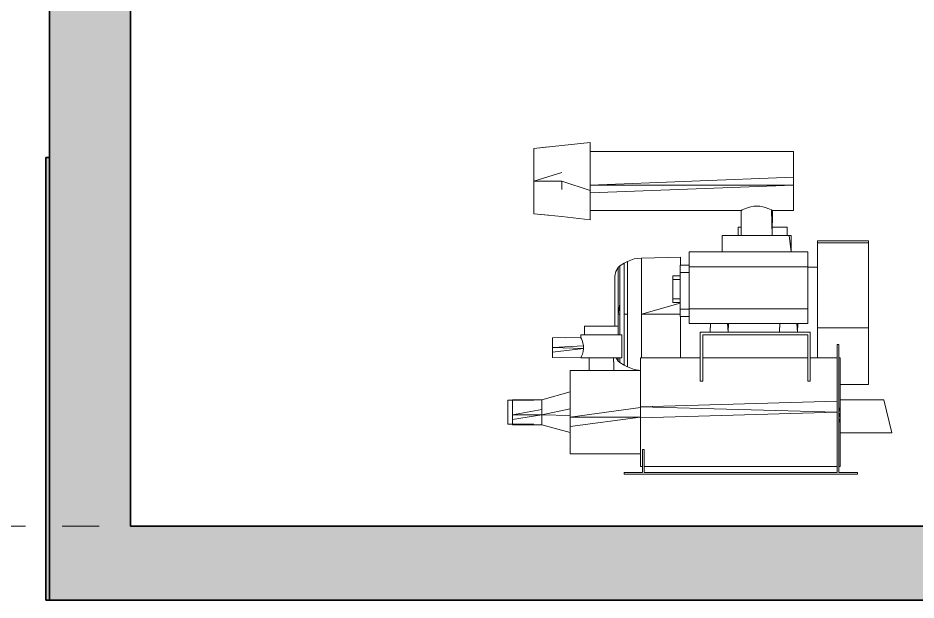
# Model space of a CAD drawing. Header units: metres. Extents: x -3 to 141, y -7 to 15.
# Drawn here: x 21.155 to 23.59, y -3.485 to -1.907 of the extents above; entities that cross this region are included whole.
import ezdxf

# ---------------------------------------------------------------- set-up
doc = ezdxf.new("R2010")
doc.units = ezdxf.units.M
doc.linetypes.add('Centre', pattern=[0.03175, 0.00635, -0.00475, 0.0159, -0.00475])
for name, color, linetype, lineweight in [('A-FLOR', 7, 'Continuous', 9), ('A-FLOR-LEVL', 7, 'Continuous', 9), ('A-FLOR-PATT', 7, 'Continuous', 35), ('A-WALL-PATT', 7, 'Continuous', 35), ('I-WALL', 7, 'Continuous', 9), ('M-EQPM', 7, 'Continuous', 9)]:
    doc.layers.add(name, color=color, linetype=linetype, lineweight=lineweight)

# ---------------------------------------------------------------- blocks, each defined once
blk = doc.blocks.new('Bomba Omega - Bomba Omega-2120583-Sección 02')
at = {"layer": 'M-EQPM'}
for p, q in [((-4.7124, -2.2611), (-4.6358, -2.2532)), ((-4.6721, -2.2569), (-4.7124, -2.2611)), ((-4.7124, -2.2611), (-4.7124, -2.2641)), ((-4.7124, -2.2641), (-4.7124, -2.2611)), ((-4.7124, -2.2641), (-4.7124, -2.2729)), ((-4.7124, -2.2729), (-4.7124, -2.2641)), ((-4.6358, -2.2532), (-4.5592, -2.2447)), ((-4.5592, -2.2508), (-4.5592, -2.2447)), ((-4.5592, -2.2508), (-4.5592, -2.2447)), ((-4.5592, -2.2447), (-4.559, -2.2698)), ((-4.559, -2.2698), (-4.5592, -2.2447)), ((-4.5592, -2.2626), (-4.5592, -2.2508)), ((-4.5592, -2.2626), (-4.5592, -2.2508)), ((-4.5592, -2.2795), (-4.5592, -2.2626)), ((-4.5592, -2.2795), (-4.5592, -2.2626)), ((-4.7124, -2.2729), (-4.7124, -2.287)), ((-4.7124, -2.287), (-4.7124, -2.2729)), ((-4.7124, -2.287), (-4.7124, -2.3053)), ((-4.7124, -2.3053), (-4.7124, -2.287)), ((-4.5592, -2.3005), (-4.5592, -2.2795)), ((-4.5592, -2.3005), (-4.5592, -2.2795)), ((-4.559, -2.2698), (-4.559, -2.2742)), ((-4.559, -2.2742), (-4.559, -2.2698)), ((-4.559, -2.2698), (-4.0079, -2.2698)), ((-4.559, -2.2742), (-4.559, -2.2843)), ((-4.559, -2.2843), (-4.559, -2.2742)), ((-4.559, -2.2843), (-4.559, -2.2991)), ((-4.559, -2.2991), (-4.559, -2.2843)), ((-4.0079, -2.2698), (-4.0079, -2.2742)), ((-4.0079, -2.2742), (-4.0079, -2.2698)), ((-4.0079, -2.2742), (-4.0079, -2.2843)), ((-4.0079, -2.2742), (-4.0079, -2.2843)), ((-4.0079, -2.2843), (-4.0079, -2.2991)), ((-4.0079, -2.2991), (-4.0079, -2.2843)), ((-4.7124, -2.3053), (-4.7124, -2.3266)), ((-4.7124, -2.3266), (-4.7124, -2.3053)), ((-4.5592, -2.3242), (-4.5592, -2.3005)), ((-4.5592, -2.3242), (-4.5592, -2.3005)), ((-4.559, -2.2991), (-4.559, -2.3177)), ((-4.559, -2.3177), (-4.559, -2.2991)), ((-4.0079, -2.2991), (-4.0079, -2.3177)), ((-4.0079, -2.2991), (-4.0079, -2.3177)), ((-4.6358, -2.3263), (-4.7124, -2.3495)), ((-4.6358, -2.3263), (-4.7124, -2.3495)), ((-4.7124, -2.3266), (-4.7124, -2.3495)), ((-4.7124, -2.3495), (-4.7124, -2.3266)), ((-4.5592, -2.3495), (-4.5592, -2.3242)), ((-4.559, -2.3495), (-4.5592, -2.3242)), ((-4.5592, -2.3242), (-4.559, -2.3495)), ((-4.5592, -2.3495), (-4.5592, -2.3242)), ((-4.559, -2.3177), (-4.559, -2.3386)), ((-4.559, -2.3386), (-4.559, -2.3177)), ((-4.0079, -2.3177), (-4.0079, -2.3386)), ((-4.0079, -2.3386), (-4.0079, -2.3177)), ((-4.7124, -2.3495), (-4.6358, -2.3495)), ((-4.6358, -2.3495), (-4.7124, -2.3495)), ((-4.7124, -2.3495), (-4.7124, -2.3724)), ((-4.7124, -2.3724), (-4.7124, -2.3495)), ((-4.6358, -2.3495), (-4.5592, -2.3748)), ((-4.6358, -2.3495), (-4.6358, -2.3727)), ((-4.6358, -2.3727), (-4.6358, -2.3495)), ((-4.6358, -2.3495), (-4.5592, -2.3748)), ((-4.5592, -2.3748), (-4.5592, -2.3495)), ((-4.559, -2.3495), (-4.5592, -2.3495)), ((-4.559, -2.3495), (-4.5592, -2.3495)), ((-4.5592, -2.3748), (-4.5592, -2.3495)), ((-4.559, -2.3386), (-4.559, -2.3604)), ((-4.0079, -2.3386), (-4.559, -2.3604)), ((-4.0079, -2.3386), (-4.559, -2.3604)), ((-4.559, -2.3604), (-4.559, -2.3386)), ((-4.559, -2.3604), (-4.0079, -2.3604)), ((-4.0079, -2.3604), (-4.559, -2.3604)), ((-4.0079, -2.3604), (-4.559, -2.3813)), ((-4.559, -2.3604), (-4.559, -2.3813)), ((-4.559, -2.3813), (-4.0079, -2.3604)), ((-4.559, -2.3813), (-4.559, -2.3604)), ((-4.0079, -2.3386), (-4.0079, -2.3604)), ((-4.0079, -2.3604), (-4.0079, -2.3386)), ((-4.0079, -2.3604), (-4.0079, -2.3813)), ((-4.0079, -2.3813), (-4.0079, -2.3604)), ((-4.7124, -2.3724), (-4.7124, -2.3937)), ((-4.7124, -2.3724), (-4.7124, -2.3937)), ((-4.5592, -2.3748), (-4.5592, -2.3986)), ((-4.5592, -2.3986), (-4.5592, -2.3748)), ((-4.559, -2.3813), (-4.559, -2.3999)), ((-4.559, -2.3999), (-4.559, -2.3813)), ((-4.0079, -2.3813), (-4.0079, -2.3999)), ((-4.0079, -2.3813), (-4.0079, -2.3999)), ((-4.7124, -2.3937), (-4.7124, -2.412)), ((-4.7124, -2.3937), (-4.7124, -2.412)), ((-4.5592, -2.3986), (-4.5592, -2.4195)), ((-4.5592, -2.4195), (-4.5592, -2.3986)), ((-4.559, -2.3999), (-4.559, -2.4148)), ((-4.559, -2.4148), (-4.559, -2.3999)), ((-4.0079, -2.3999), (-4.0079, -2.4148)), ((-4.0079, -2.4148), (-4.0079, -2.3999)), ((-4.7124, -2.412), (-4.7124, -2.4261)), ((-4.7124, -2.412), (-4.7124, -2.4261)), ((-4.7124, -2.4261), (-4.7124, -2.4349)), ((-4.7124, -2.4261), (-4.7124, -2.4349)), ((-4.7124, -2.4349), (-4.7124, -2.4379)), ((-4.7124, -2.4349), (-4.7124, -2.4379)), ((-4.5592, -2.4195), (-4.5592, -2.4364)), ((-4.5592, -2.4364), (-4.5592, -2.4195)), ((-4.5592, -2.4543), (-4.559, -2.4292)), ((-4.559, -2.4292), (-4.5592, -2.4543)), ((-4.559, -2.4148), (-4.559, -2.4248)), ((-4.559, -2.4248), (-4.559, -2.4148)), ((-4.559, -2.4248), (-4.559, -2.4292)), ((-4.559, -2.4292), (-4.559, -2.4248)), ((-4.559, -2.4292), (-4.1501, -2.4294)), ((-4.1493, -2.429), (-4.1501, -2.4294)), ((-4.1501, -2.4294), (-4.1493, -2.429)), ((-4.1501, -2.4294), (-4.1501, -2.4968)), ((-4.1493, -2.429), (-4.1468, -2.4278)), ((-4.1468, -2.4278), (-4.1493, -2.429)), ((-4.1427, -2.4259), (-4.1468, -2.4278)), ((-4.1468, -2.4278), (-4.1427, -2.4259)), ((-4.1375, -2.4237), (-4.1427, -2.4259)), ((-4.1427, -2.4259), (-4.1375, -2.4237)), ((-4.1313, -2.4214), (-4.1375, -2.4237)), ((-4.1313, -2.4214), (-4.1375, -2.4237)), ((-4.1238, -2.4194), (-4.1313, -2.4214)), ((-4.1313, -2.4214), (-4.1238, -2.4194)), ((-4.1157, -2.4179), (-4.1238, -2.4194)), ((-4.1238, -2.4194), (-4.1157, -2.4179)), ((-4.1074, -2.4174), (-4.1157, -2.4179)), ((-4.1074, -2.4174), (-4.1157, -2.4179)), ((-4.099, -2.4179), (-4.1074, -2.4174)), ((-4.1074, -2.4174), (-4.099, -2.4179)), ((-4.0909, -2.4194), (-4.099, -2.4179)), ((-4.099, -2.4179), (-4.0909, -2.4194)), ((-4.0835, -2.4215), (-4.0909, -2.4194)), ((-4.0835, -2.4215), (-4.0909, -2.4194)), ((-4.0772, -2.4237), (-4.0835, -2.4215)), ((-4.0772, -2.4237), (-4.0835, -2.4215)), ((-4.0721, -2.4259), (-4.0772, -2.4237)), ((-4.0721, -2.4259), (-4.0772, -2.4237)), ((-4.0681, -2.4278), (-4.0721, -2.4259)), ((-4.0681, -2.4278), (-4.0721, -2.4259)), ((-4.0655, -2.4968), (-4.0681, -2.4278)), ((-4.0656, -2.429), (-4.0681, -2.4278)), ((-4.0681, -2.4278), (-4.0655, -2.4968)), ((-4.0656, -2.429), (-4.0681, -2.4278)), ((-4.0648, -2.4294), (-4.0656, -2.429)), ((-4.0655, -2.4968), (-4.0656, -2.429)), ((-4.0655, -2.4968), (-4.0656, -2.429)), ((-4.0648, -2.4294), (-4.0656, -2.429)), ((-4.0655, -2.4968), (-4.0648, -2.4294)), ((-4.0648, -2.4294), (-4.0655, -2.4968)), ((-4.0079, -2.4292), (-4.0648, -2.4294)), ((-4.0079, -2.4148), (-4.0079, -2.4248)), ((-4.0079, -2.4148), (-4.0079, -2.4248)), ((-4.0079, -2.4292), (-4.0079, -2.4248)), ((-4.0079, -2.4292), (-4.0079, -2.4248)), ((-4.6358, -2.4458), (-4.7124, -2.4379)), ((-4.6721, -2.4421), (-4.7124, -2.4379)), ((-4.5592, -2.4543), (-4.6358, -2.4458)), ((-4.5592, -2.4364), (-4.5592, -2.4482)), ((-4.5592, -2.4482), (-4.5592, -2.4364)), ((-4.5592, -2.4482), (-4.5592, -2.4543)), ((-4.5592, -2.4543), (-4.5592, -2.4482)), ((-4.1585, -2.4968), (-4.1585, -2.4748)), ((-4.1585, -2.4748), (-4.1501, -2.4748)), ((-4.1585, -2.4968), (-4.1585, -2.4748)), ((-4.1501, -2.4748), (-4.1585, -2.4748)), ((-4.0653, -2.4748), (-4.0251, -2.4748)), ((-4.0251, -2.4748), (-4.0653, -2.4748)), ((-4.0251, -2.4968), (-4.0251, -2.4748)), ((-4.0251, -2.4968), (-4.0251, -2.4748)), ((-4.2015, -2.4968), (-4.1985, -2.4968)), ((-4.2015, -2.4968), (-4.1985, -2.4968)), ((-4.2015, -2.4968), (-4.2015, -2.5418)), ((-4.1985, -2.4968), (-4.1899, -2.4968)), ((-4.1985, -2.4968), (-4.1899, -2.4968)), ((-4.176, -2.4968), (-4.1899, -2.4968)), ((-4.1899, -2.4968), (-4.176, -2.4968)), ((-4.1578, -2.4968), (-4.176, -2.4968)), ((-4.176, -2.4968), (-4.1578, -2.4968)), ((-4.1365, -2.4968), (-4.1578, -2.4968)), ((-4.1578, -2.4968), (-4.1365, -2.4968)), ((-4.1134, -2.4968), (-4.1365, -2.4968)), ((-4.1365, -2.4968), (-4.1134, -2.4968)), ((-4.0898, -2.4968), (-4.1134, -2.4968)), ((-4.1134, -2.4968), (-4.0898, -2.4968)), ((-4.0674, -2.4968), (-4.0898, -2.4968)), ((-4.0898, -2.4968), (-4.0674, -2.4968)), ((-4.0475, -2.4968), (-4.0674, -2.4968)), ((-4.0674, -2.4968), (-4.0475, -2.4968)), ((-4.0314, -2.4968), (-4.0475, -2.4968)), ((-4.0475, -2.4968), (-4.0314, -2.4968)), ((-4.02, -2.4968), (-4.0314, -2.4968)), ((-4.0314, -2.4968), (-4.02, -2.4968)), ((-4.0141, -2.5418), (-4.02, -2.4968)), ((-4.0141, -2.4968), (-4.02, -2.4968)), ((-4.02, -2.4968), (-4.0141, -2.5418)), ((-4.02, -2.4968), (-4.0141, -2.4968)), ((-4.0141, -2.4968), (-4.0141, -2.5418)), ((-4.0141, -2.5418), (-4.0141, -2.4968)), ((-3.8048, -2.5111), (-3.9428, -2.5111)), ((-3.9428, -2.5111), (-3.9428, -2.5168)), ((-3.9428, -2.5111), (-3.8048, -2.5111)), ((-3.9428, -2.5111), (-3.9428, -2.5168)), ((-3.9428, -2.5168), (-3.8048, -2.5168)), ((-3.9428, -2.7473), (-3.9428, -2.5168)), ((-3.9428, -2.5168), (-3.8048, -2.5168)), ((-3.9428, -2.5168), (-3.9428, -2.7473)), ((-3.8048, -2.5111), (-3.8048, -2.5168)), ((-3.8048, -2.5111), (-3.8048, -2.5168)), ((-3.8048, -2.7473), (-3.8048, -2.5168)), ((-3.8048, -2.7473), (-3.8048, -2.5168)), ((-4.4202, -2.5582), (-4.3148, -2.5562)), ((-4.3148, -2.5562), (-4.3148, -2.5592)), ((-4.3148, -2.5592), (-4.3148, -2.5562)), ((-4.2912, -2.5448), (-4.2912, -2.5418)), ((-4.2912, -2.5418), (-3.9692, -2.5418)), ((-3.9692, -2.5418), (-4.2912, -2.5418)), ((-4.2912, -2.5418), (-4.2912, -2.5448)), ((-4.2912, -2.5535), (-4.2912, -2.5448)), ((-4.2912, -2.5448), (-4.2912, -2.5535)), ((-4.2912, -2.5665), (-4.2912, -2.5535)), ((-4.2912, -2.5535), (-4.2912, -2.5665)), ((-3.9692, -2.5448), (-3.9692, -2.5418)), ((-3.9692, -2.5418), (-3.9692, -2.5448)), ((-3.9692, -2.5535), (-3.9692, -2.5448)), ((-3.9692, -2.5535), (-3.9692, -2.5448)), ((-3.9692, -2.5665), (-3.9692, -2.5535)), ((-3.9692, -2.5665), (-3.9692, -2.5535)), ((-4.483, -2.5838), (-4.4788, -2.5797)), ((-4.4676, -2.5723), (-4.4788, -2.5797)), ((-4.4788, -2.5797), (-4.4676, -2.5723)), ((-4.4788, -2.5797), (-4.4788, -2.5843)), ((-4.4788, -2.5843), (-4.4788, -2.5797)), ((-4.4676, -2.5723), (-4.4582, -2.5678)), ((-4.4676, -2.5783), (-4.4676, -2.5723)), ((-4.4676, -2.5783), (-4.4676, -2.5723)), ((-4.4676, -2.5902), (-4.4676, -2.5783)), ((-4.4676, -2.5902), (-4.4676, -2.5783)), ((-4.4397, -2.5607), (-4.4582, -2.5678)), ((-4.4397, -2.5607), (-4.4582, -2.5678)), ((-4.4582, -2.5741), (-4.4582, -2.5678)), ((-4.4582, -2.5741), (-4.4582, -2.5678)), ((-4.4582, -2.5863), (-4.4582, -2.5741)), ((-4.4582, -2.5863), (-4.4582, -2.5741)), ((-4.4202, -2.5582), (-4.4397, -2.5607)), ((-4.4202, -2.5582), (-4.4202, -2.5598)), ((-4.4202, -2.5582), (-4.4202, -2.5598)), ((-4.4202, -2.5598), (-4.4202, -2.5675)), ((-4.4202, -2.5598), (-4.4202, -2.5675)), ((-4.4202, -2.5675), (-4.4202, -2.5811)), ((-4.4202, -2.5675), (-4.4202, -2.5811)), ((-4.4202, -2.5811), (-4.4202, -2.6)), ((-4.4202, -2.5811), (-4.4202, -2.6)), ((-4.3152, -2.5802), (-4.3152, -2.5775)), ((-4.3152, -2.5775), (-4.2912, -2.5775)), ((-4.2912, -2.5775), (-4.3152, -2.5775)), ((-4.3152, -2.5802), (-4.3152, -2.5775)), ((-4.3152, -2.5875), (-4.3152, -2.5802)), ((-4.3152, -2.5875), (-4.3152, -2.5802)), ((-4.3148, -2.5592), (-4.3148, -2.5682)), ((-4.3148, -2.5682), (-4.3148, -2.5592)), ((-4.3148, -2.5682), (-4.3148, -2.5775)), ((-4.3148, -2.5775), (-4.3148, -2.5682)), ((-4.2912, -2.5818), (-4.2912, -2.5665)), ((-4.2912, -2.5665), (-4.2912, -2.5818)), ((-3.9692, -2.5818), (-3.9692, -2.5665)), ((-3.9692, -2.5818), (-3.9692, -2.5665)), ((-4.49, -2.5946), (-4.4924, -2.6076)), ((-4.49, -2.5946), (-4.4924, -2.6076)), ((-4.483, -2.5838), (-4.49, -2.5946)), ((-4.483, -2.587), (-4.483, -2.5838)), ((-4.483, -2.5838), (-4.483, -2.587)), ((-4.483, -2.5964), (-4.483, -2.587)), ((-4.483, -2.587), (-4.483, -2.5964)), ((-4.483, -2.6115), (-4.483, -2.5964)), ((-4.483, -2.5964), (-4.483, -2.6115)), ((-4.4788, -2.5843), (-4.4788, -2.5948)), ((-4.4788, -2.5948), (-4.4788, -2.5843)), ((-4.4788, -2.5948), (-4.4788, -2.6107)), ((-4.4788, -2.6107), (-4.4788, -2.5948)), ((-4.4676, -2.6073), (-4.4676, -2.5902)), ((-4.4676, -2.6073), (-4.4676, -2.5902)), ((-4.4582, -2.6039), (-4.4582, -2.5863)), ((-4.4582, -2.6039), (-4.4582, -2.5863)), ((-4.4582, -2.6262), (-4.4582, -2.6039)), ((-4.4582, -2.6262), (-4.4582, -2.6039)), ((-4.4202, -2.6), (-4.4202, -2.6235)), ((-4.4202, -2.6), (-4.4202, -2.6235)), ((-4.3152, -2.5975), (-4.3152, -2.5875)), ((-4.3152, -2.5975), (-4.3152, -2.5875)), ((-4.2912, -2.5975), (-4.3152, -2.5975)), ((-4.3152, -2.5975), (-4.3152, -2.6965)), ((-4.3152, -2.5975), (-4.2912, -2.5975)), ((-4.3152, -2.6965), (-4.3152, -2.5975)), ((-3.9692, -2.5818), (-4.2912, -2.5818)), ((-4.2912, -2.5818), (-4.2912, -2.6957)), ((-4.2912, -2.5818), (-3.9692, -2.5818)), ((-4.2912, -2.5818), (-4.2912, -2.6957)), ((-3.9692, -2.5818), (-3.9692, -2.6957)), ((-3.9692, -2.5818), (-3.9692, -2.6957)), ((-3.9692, -2.5828), (-3.9428, -2.5828)), ((-3.9428, -2.5828), (-3.9692, -2.5828)), ((-4.4924, -2.6136), (-4.4924, -2.6076)), ((-4.4924, -2.6076), (-4.4924, -2.6136)), ((-4.4924, -2.6253), (-4.4924, -2.6136)), ((-4.4924, -2.6253), (-4.4924, -2.6136)), ((-4.4924, -2.6418), (-4.4924, -2.6253)), ((-4.4924, -2.6418), (-4.4924, -2.6253)), ((-4.483, -2.6316), (-4.483, -2.6115)), ((-4.483, -2.6115), (-4.483, -2.6316)), ((-4.4788, -2.6107), (-4.4788, -2.6313)), ((-4.4788, -2.6313), (-4.4788, -2.6107)), ((-4.4676, -2.6289), (-4.4676, -2.6073)), ((-4.4676, -2.6289), (-4.4676, -2.6073)), ((-4.4676, -2.6541), (-4.4676, -2.6289)), ((-4.4676, -2.6541), (-4.4676, -2.6289)), ((-4.4582, -2.6522), (-4.4582, -2.6262)), ((-4.4582, -2.6522), (-4.4582, -2.6262)), ((-4.4202, -2.6235), (-4.4202, -2.6505)), ((-4.4202, -2.6235), (-4.4202, -2.6505)), ((-4.3352, -2.6076), (-4.3352, -2.6063)), ((-4.3352, -2.6063), (-4.3152, -2.6063)), ((-4.3152, -2.6063), (-4.3352, -2.6063)), ((-4.3352, -2.6063), (-4.3352, -2.6076)), ((-4.3352, -2.6113), (-4.3352, -2.6076)), ((-4.3352, -2.6113), (-4.3352, -2.6076)), ((-4.3352, -2.6163), (-4.3352, -2.6113)), ((-4.3352, -2.6163), (-4.3352, -2.6113)), ((-4.3152, -2.6163), (-4.3352, -2.6163)), ((-4.3352, -2.6163), (-4.3352, -2.6689)), ((-4.3352, -2.6163), (-4.3152, -2.6163)), ((-4.3352, -2.6689), (-4.3352, -2.6163)), ((-4.4924, -2.6624), (-4.4924, -2.6418)), ((-4.4924, -2.6624), (-4.4924, -2.6418)), ((-4.483, -2.6556), (-4.483, -2.6316)), ((-4.483, -2.6316), (-4.483, -2.6556)), ((-4.4788, -2.6313), (-4.4788, -2.6556)), ((-4.4788, -2.6556), (-4.4788, -2.6313)), ((-4.4676, -2.6817), (-4.4676, -2.6541)), ((-4.4676, -2.6817), (-4.4676, -2.6541)), ((-4.4582, -2.6808), (-4.4582, -2.6522)), ((-4.4582, -2.6808), (-4.4582, -2.6522)), ((-4.4202, -2.6799), (-4.4202, -2.6505)), ((-4.4202, -2.6505), (-4.4202, -2.6799)), ((-4.4924, -2.6858), (-4.4924, -2.6624)), ((-4.4924, -2.6858), (-4.4924, -2.6624)), ((-4.483, -2.6824), (-4.483, -2.6556)), ((-4.483, -2.6556), (-4.483, -2.6824)), ((-4.4788, -2.6825), (-4.4788, -2.6556)), ((-4.4788, -2.6825), (-4.4788, -2.6556)), ((-4.3352, -2.6739), (-4.3352, -2.6689)), ((-4.3352, -2.6689), (-4.3152, -2.6689)), ((-4.3152, -2.6689), (-4.3352, -2.6689)), ((-4.3352, -2.6689), (-4.3352, -2.6739)), ((-4.3352, -2.6775), (-4.3352, -2.6739)), ((-4.3352, -2.6739), (-4.3352, -2.6775)), ((-4.3352, -2.6789), (-4.3352, -2.6775)), ((-4.3352, -2.6789), (-4.3352, -2.6775)), ((-4.4924, -2.6858), (-4.4924, -2.7106)), ((-4.4924, -2.7106), (-4.4924, -2.6858)), ((-4.483, -2.6824), (-4.483, -2.7106)), ((-4.483, -2.6824), (-4.483, -2.7106)), ((-4.483, -2.7106), (-4.4788, -2.6825)), ((-4.4788, -2.6825), (-4.483, -2.7106)), ((-4.4788, -2.7106), (-4.4788, -2.6825)), ((-4.4788, -2.7106), (-4.4788, -2.6825)), ((-4.4676, -2.7106), (-4.4676, -2.6817)), ((-4.4676, -2.7106), (-4.4676, -2.6817)), ((-4.4582, -2.7106), (-4.4582, -2.6808)), ((-4.4582, -2.7106), (-4.4582, -2.6808)), ((-4.4202, -2.6799), (-4.4202, -2.7106)), ((-4.4202, -2.6799), (-4.4202, -2.7106)), ((-4.4202, -2.7106), (-4.3152, -2.6808)), ((-4.3152, -2.6808), (-4.4202, -2.7106)), ((-4.3152, -2.6789), (-4.3352, -2.6789)), ((-4.3352, -2.6789), (-4.3152, -2.6789)), ((-4.3152, -2.7065), (-4.3152, -2.6965)), ((-4.3152, -2.6965), (-4.2912, -2.6965)), ((-4.2912, -2.6965), (-4.3152, -2.6965)), ((-4.3152, -2.7065), (-4.3152, -2.6965)), ((-4.2912, -2.711), (-4.2912, -2.6957)), ((-4.2912, -2.6957), (-3.9692, -2.6957)), ((-3.9692, -2.6957), (-4.2912, -2.6957)), ((-4.2912, -2.6957), (-4.2912, -2.711)), ((-3.9692, -2.711), (-3.9692, -2.6957)), ((-3.9692, -2.6957), (-3.9692, -2.711)), ((-4.4924, -2.7106), (-4.4924, -2.7355)), ((-4.4924, -2.7355), (-4.4924, -2.7106)), ((-4.483, -2.7106), (-4.483, -2.7389)), ((-4.483, -2.7389), (-4.483, -2.7106)), ((-4.483, -2.7106), (-4.4788, -2.7106)), ((-4.483, -2.7106), (-4.4788, -2.7106)), ((-4.4788, -2.7388), (-4.4788, -2.7106)), ((-4.4788, -2.7106), (-4.4788, -2.7388)), ((-4.4676, -2.7396), (-4.4676, -2.7106)), ((-4.4676, -2.7106), (-4.4582, -2.7106)), ((-4.4676, -2.7106), (-4.4582, -2.7106)), ((-4.4676, -2.7396), (-4.4676, -2.7106)), ((-4.4582, -2.7405), (-4.4582, -2.7106)), ((-4.4582, -2.7405), (-4.4582, -2.7106)), ((-4.4202, -2.7106), (-4.4202, -2.7414)), ((-4.4202, -2.7414), (-4.4202, -2.7106)), ((-4.4202, -2.7106), (-4.3152, -2.7106)), ((-4.4202, -2.7106), (-4.3152, -2.7106)), ((-4.3152, -2.7138), (-4.3152, -2.7065)), ((-4.3152, -2.7065), (-4.3152, -2.7138)), ((-4.3152, -2.7165), (-4.3152, -2.7138)), ((-4.3152, -2.7165), (-4.3152, -2.7138)), ((-4.2912, -2.7165), (-4.3152, -2.7165)), ((-4.3152, -2.7165), (-4.2912, -2.7165)), ((-4.3148, -2.7165), (-4.3148, -2.7406)), ((-4.3148, -2.7406), (-4.3148, -2.7165)), ((-4.2912, -2.724), (-4.2912, -2.711)), ((-4.2912, -2.711), (-4.2912, -2.724)), ((-4.2912, -2.7327), (-4.2912, -2.724)), ((-4.2912, -2.724), (-4.2912, -2.7327)), ((-3.9692, -2.724), (-3.9692, -2.711)), ((-3.9692, -2.711), (-3.9692, -2.724)), ((-3.9692, -2.7327), (-3.9692, -2.724)), ((-3.9692, -2.724), (-3.9692, -2.7327)), ((-4.5748, -2.7427), (-4.5717, -2.7427)), ((-4.5748, -2.7427), (-4.5717, -2.7427)), ((-4.5748, -2.7667), (-4.5748, -2.7427)), ((-4.5717, -2.7427), (-4.5627, -2.7427)), ((-4.5717, -2.7427), (-4.5627, -2.7427)), ((-4.5627, -2.7427), (-4.5492, -2.7427)), ((-4.5627, -2.7427), (-4.5492, -2.7427)), ((-4.5492, -2.7427), (-4.5329, -2.7427)), ((-4.5492, -2.7427), (-4.5329, -2.7427)), ((-4.5329, -2.7427), (-4.516, -2.7427)), ((-4.5329, -2.7427), (-4.516, -2.7427)), ((-4.516, -2.7427), (-4.5008, -2.7427)), ((-4.516, -2.7427), (-4.5008, -2.7427)), ((-4.5008, -2.7427), (-4.4893, -2.7427)), ((-4.5008, -2.7427), (-4.4893, -2.7427)), ((-4.4924, -2.7355), (-4.4924, -2.7427)), ((-4.4924, -2.7355), (-4.4924, -2.7427)), ((-4.4893, -2.7427), (-4.4832, -2.7427)), ((-4.4893, -2.7427), (-4.4832, -2.7427)), ((-4.4832, -2.7667), (-4.4832, -2.7427)), ((-4.483, -2.7389), (-4.483, -2.7657)), ((-4.483, -2.7389), (-4.483, -2.7657)), ((-4.4788, -2.7388), (-4.4788, -2.7657)), ((-4.4788, -2.7657), (-4.4788, -2.7388)), ((-4.4676, -2.7396), (-4.4676, -2.7672)), ((-4.4676, -2.7396), (-4.4676, -2.7672)), ((-4.4582, -2.7405), (-4.4582, -2.7691)), ((-4.4582, -2.7405), (-4.4582, -2.7691)), ((-4.4202, -2.7414), (-4.4202, -2.7708)), ((-4.4202, -2.7414), (-4.4202, -2.7708)), ((-4.3148, -2.7406), (-4.3148, -2.7694)), ((-4.3148, -2.7406), (-4.3148, -2.7694)), ((-4.2912, -2.7357), (-4.2912, -2.7327)), ((-4.2912, -2.7327), (-4.2912, -2.7357)), ((-3.9692, -2.7357), (-4.2912, -2.7357)), ((-4.2912, -2.7357), (-3.9692, -2.7357)), ((-4.2334, -2.7357), (-4.2342, -2.7595)), ((-4.2342, -2.7595), (-4.2338, -2.7463)), ((-4.1849, -2.7595), (-4.187, -2.7357)), ((-4.187, -2.7357), (-4.1849, -2.7595)), ((-4.1842, -2.7357), (-4.1849, -2.7595)), ((-4.1849, -2.7595), (-4.1842, -2.7357)), ((-4.0454, -2.7357), (-4.0462, -2.7595)), ((-4.0462, -2.7595), (-4.0458, -2.7463)), ((-3.9969, -2.7595), (-3.999, -2.7357)), ((-3.999, -2.7357), (-3.9969, -2.7595)), ((-3.9962, -2.7357), (-3.9969, -2.7595)), ((-3.9969, -2.7595), (-3.9962, -2.7357)), ((-3.9692, -2.7357), (-3.9692, -2.7327)), ((-3.9692, -2.7357), (-3.9692, -2.7327)), ((-3.8048, -2.7473), (-3.9428, -2.7473)), ((-3.9428, -2.7473), (-3.9428, -2.8289)), ((-3.9428, -2.7473), (-3.8048, -2.7473)), ((-3.9428, -2.7473), (-3.9428, -2.8289)), ((-3.8048, -2.9014), (-3.8048, -2.7473)), ((-3.8048, -2.9014), (-3.8048, -2.7473)), ((-4.5845, -2.7739), (-4.6616, -2.7744)), ((-4.6616, -2.7744), (-4.6616, -2.7797)), ((-4.6616, -2.7797), (-4.6616, -2.7744)), ((-4.6259, -2.7742), (-4.5845, -2.7739)), ((-4.5846, -2.7667), (-4.5816, -2.7667)), ((-4.5846, -2.7667), (-4.5816, -2.7667)), ((-4.5846, -2.7667), (-4.5845, -2.7739)), ((-4.5844, -2.7743), (-4.5831, -2.7771)), ((-4.5844, -2.7743), (-4.5831, -2.7771)), ((-4.5728, -2.7667), (-4.5816, -2.7667)), ((-4.5816, -2.7667), (-4.5728, -2.7667)), ((-4.5592, -2.7667), (-4.5728, -2.7667)), ((-4.5728, -2.7667), (-4.5592, -2.7667)), ((-4.5424, -2.7667), (-4.5592, -2.7667)), ((-4.5592, -2.7667), (-4.5424, -2.7667)), ((-4.524, -2.7667), (-4.5424, -2.7667)), ((-4.5424, -2.7667), (-4.524, -2.7667)), ((-4.5061, -2.7667), (-4.524, -2.7667)), ((-4.524, -2.7667), (-4.5061, -2.7667)), ((-4.4907, -2.7667), (-4.5061, -2.7667)), ((-4.5061, -2.7667), (-4.4907, -2.7667)), ((-4.4794, -2.7667), (-4.4907, -2.7667)), ((-4.4907, -2.7667), (-4.4794, -2.7667)), ((-4.4734, -2.7667), (-4.4794, -2.7667)), ((-4.4794, -2.7667), (-4.4734, -2.7667)), ((-4.4734, -2.7667), (-4.4734, -2.8287)), ((-4.4676, -2.7924), (-4.4676, -2.7672)), ((-4.4676, -2.7924), (-4.4676, -2.7672)), ((-4.4582, -2.7951), (-4.4582, -2.7691)), ((-4.4582, -2.7691), (-4.4582, -2.7951)), ((-4.4202, -2.7708), (-4.4202, -2.7978)), ((-4.4202, -2.7708), (-4.4202, -2.7978)), ((-4.3148, -2.7694), (-4.3148, -2.796)), ((-4.3148, -2.7694), (-4.3148, -2.796)), ((-4.2612, -2.7595), (-4.2612, -2.8919)), ((-3.9624, -2.7595), (-4.2612, -2.7595)), ((-3.9624, -2.7595), (-4.2612, -2.7595)), ((-4.2612, -2.7595), (-4.2612, -2.8919)), ((-4.2542, -2.7665), (-3.9694, -2.7665)), ((-4.2542, -2.8919), (-4.2542, -2.7665)), ((-3.9694, -2.7665), (-4.2542, -2.7665)), ((-4.2542, -2.7665), (-4.2542, -2.8919)), ((-3.9694, -2.7665), (-3.9694, -2.8919)), ((-3.9694, -2.8919), (-3.9694, -2.7665)), ((-3.9624, -2.8919), (-3.9624, -2.7595)), ((-3.9624, -2.8919), (-3.9624, -2.7595)), ((-4.6616, -2.7893), (-4.6616, -2.7797)), ((-4.6616, -2.7893), (-4.6616, -2.7797)), ((-4.6616, -2.8011), (-4.6616, -2.7893)), ((-4.6616, -2.7893), (-4.6616, -2.8011)), ((-4.6616, -2.8011), (-4.5778, -2.7958)), ((-4.5778, -2.7958), (-4.6616, -2.8011)), ((-4.5831, -2.7771), (-4.5811, -2.7818)), ((-4.5811, -2.7818), (-4.5831, -2.7771)), ((-4.5792, -2.7881), (-4.5811, -2.7818)), ((-4.5792, -2.7881), (-4.5811, -2.7818)), ((-4.5792, -2.7881), (-4.5778, -2.7958)), ((-4.5778, -2.7958), (-4.5792, -2.7881)), ((-4.5775, -2.8038), (-4.5778, -2.7958)), ((-4.5775, -2.8038), (-4.5778, -2.7958)), ((-4.4676, -2.814), (-4.4676, -2.7924)), ((-4.4676, -2.814), (-4.4676, -2.7924)), ((-4.4582, -2.8174), (-4.4582, -2.7951)), ((-4.4582, -2.7951), (-4.4582, -2.8174)), ((-4.4202, -2.7978), (-4.4202, -2.8213)), ((-4.4202, -2.7978), (-4.4202, -2.8213)), ((-4.3148, -2.796), (-4.3148, -2.8193)), ((-4.3148, -2.796), (-4.3148, -2.8193)), ((-3.8898, -2.7925), (-3.8898, -3.1395)), ((-3.8898, -2.7925), (-3.8848, -2.7925)), ((-3.8898, -3.1395), (-3.8898, -2.7925)), ((-3.8898, -2.7925), (-3.8848, -2.7925)), ((-3.8848, -2.7925), (-3.8848, -3.1395)), ((-3.8848, -3.1395), (-3.8848, -2.7925)), ((-4.6616, -2.813), (-4.6616, -2.8011)), ((-4.5775, -2.8038), (-4.6616, -2.8011)), ((-4.6616, -2.8011), (-4.5775, -2.8038)), ((-4.6616, -2.8011), (-4.6616, -2.813)), ((-4.6616, -2.813), (-4.5775, -2.8038)), ((-4.6616, -2.813), (-4.5775, -2.8038)), ((-4.6616, -2.813), (-4.6616, -2.8225)), ((-4.6616, -2.813), (-4.6616, -2.8225)), ((-4.6616, -2.8225), (-4.6616, -2.8278)), ((-4.6616, -2.8225), (-4.6616, -2.8278)), ((-4.584, -2.8273), (-4.5825, -2.8238)), ((-4.5825, -2.8238), (-4.584, -2.8273)), ((-4.5805, -2.8186), (-4.5825, -2.8238)), ((-4.5805, -2.8186), (-4.5825, -2.8238)), ((-4.5786, -2.8117), (-4.5805, -2.8186)), ((-4.5805, -2.8186), (-4.5786, -2.8117)), ((-4.5775, -2.8038), (-4.5786, -2.8117)), ((-4.5786, -2.8117), (-4.5775, -2.8038)), ((-4.4676, -2.8311), (-4.4676, -2.814)), ((-4.4676, -2.8311), (-4.4676, -2.814)), ((-4.4582, -2.835), (-4.4582, -2.8174)), ((-4.4582, -2.8174), (-4.4582, -2.835)), ((-4.4202, -2.8213), (-4.4202, -2.8291)), ((-4.4202, -2.8213), (-4.4202, -2.8291)), ((-4.3148, -2.8193), (-4.3148, -2.8289)), ((-4.3148, -2.8193), (-4.3148, -2.8289)), ((-4.6616, -2.8278), (-4.5846, -2.8285)), ((-4.5846, -2.8285), (-4.636, -2.828)), ((-4.584, -2.8273), (-4.5846, -2.8285)), ((-4.584, -2.8273), (-4.5846, -2.8285)), ((-4.5846, -2.8287), (-4.5846, -2.8285)), ((-4.5822, -2.8287), (-4.5846, -2.8287)), ((-4.5846, -2.8287), (-4.5822, -2.8287)), ((-4.5822, -2.8287), (-4.5846, -2.8287)), ((-4.5846, -2.8287), (-4.5822, -2.8287)), ((-4.5728, -2.8287), (-4.5816, -2.8287)), ((-4.5816, -2.8287), (-4.5728, -2.8287)), ((-4.5592, -2.8287), (-4.5728, -2.8287)), ((-4.5592, -2.8287), (-4.5728, -2.8287)), ((-4.5618, -2.8287), (-4.5618, -2.8631)), ((-4.5618, -2.8287), (-4.5618, -2.8631)), ((-4.5424, -2.8287), (-4.5592, -2.8287)), ((-4.5424, -2.8287), (-4.5592, -2.8287)), ((-4.524, -2.8287), (-4.5424, -2.8287)), ((-4.524, -2.8287), (-4.5424, -2.8287)), ((-4.5061, -2.8287), (-4.524, -2.8287)), ((-4.5061, -2.8287), (-4.524, -2.8287)), ((-4.4907, -2.8287), (-4.5061, -2.8287)), ((-4.4907, -2.8287), (-4.5061, -2.8287)), ((-4.4954, -2.8496), (-4.4961, -2.8287)), ((-4.4961, -2.8311), (-4.4954, -2.8496)), ((-4.4794, -2.8287), (-4.4907, -2.8287)), ((-4.4794, -2.8287), (-4.4907, -2.8287)), ((-4.483, -2.8375), (-4.4887, -2.8287)), ((-4.483, -2.8287), (-4.483, -2.8343)), ((-4.483, -2.8287), (-4.483, -2.8343)), ((-4.483, -2.8343), (-4.483, -2.8375)), ((-4.483, -2.8343), (-4.483, -2.8375)), ((-4.4788, -2.8415), (-4.483, -2.8375)), ((-4.4734, -2.8287), (-4.4794, -2.8287)), ((-4.4734, -2.8287), (-4.4794, -2.8287)), ((-4.4788, -2.8287), (-4.4788, -2.837)), ((-4.4788, -2.837), (-4.4788, -2.8287)), ((-4.4788, -2.837), (-4.4788, -2.8415)), ((-4.4788, -2.8415), (-4.4788, -2.837)), ((-4.4676, -2.849), (-4.4788, -2.8415)), ((-4.4788, -2.8415), (-4.4676, -2.849)), ((-4.4676, -2.843), (-4.4676, -2.8311)), ((-4.4676, -2.843), (-4.4676, -2.8311)), ((-4.4676, -2.849), (-4.4676, -2.843)), ((-4.4676, -2.849), (-4.4676, -2.843)), ((-4.4676, -2.849), (-4.4582, -2.8535)), ((-4.4582, -2.8472), (-4.4582, -2.835)), ((-4.4582, -2.835), (-4.4582, -2.8472)), ((-4.4582, -2.8535), (-4.4582, -2.8472)), ((-4.4582, -2.8472), (-4.4582, -2.8535)), ((-4.4231, -2.8291), (-4.2612, -2.8289)), ((-4.4231, -2.8336), (-4.4231, -2.8291)), ((-4.4231, -2.8336), (-4.4231, -2.8291)), ((-4.4231, -2.8439), (-4.4231, -2.8336)), ((-4.4231, -2.8439), (-4.4231, -2.8336)), ((-4.4231, -2.8597), (-4.4231, -2.8439)), ((-4.4231, -2.8597), (-4.4231, -2.8439)), ((-3.9694, -2.8289), (-4.2542, -2.8289)), ((-3.8898, -2.8291), (-3.9624, -2.8289)), ((-3.8818, -2.8291), (-3.8848, -2.8291)), ((-3.8818, -2.8336), (-3.8818, -2.8291)), ((-3.8818, -2.8291), (-3.8818, -2.8336)), ((-3.8818, -2.8439), (-3.8818, -2.8336)), ((-3.8818, -2.8336), (-3.8818, -2.8439)), ((-3.8818, -2.8597), (-3.8818, -2.8439)), ((-3.8818, -2.8439), (-3.8818, -2.8597)), ((-4.6135, -2.8677), (-4.6135, -2.8631)), ((-4.6135, -2.8631), (-4.6135, -2.8677)), ((-4.6135, -2.8631), (-4.4231, -2.8631)), ((-4.6135, -2.8781), (-4.6135, -2.8677)), ((-4.6135, -2.8677), (-4.6135, -2.8781)), ((-4.4954, -2.8553), (-4.4954, -2.8496)), ((-4.4954, -2.8553), (-4.4954, -2.8611)), ((-4.4954, -2.8611), (-4.4954, -2.8631)), ((-4.4397, -2.8606), (-4.4582, -2.8535)), ((-4.4397, -2.8606), (-4.4582, -2.8535)), ((-4.4397, -2.8606), (-4.4231, -2.8627)), ((-4.4231, -2.8802), (-4.4231, -2.8597)), ((-4.4231, -2.8802), (-4.4231, -2.8597)), ((-3.8818, -2.8802), (-3.8818, -2.8597)), ((-3.8818, -2.8597), (-3.8818, -2.8802)), ((-4.6135, -2.8938), (-4.6135, -2.8781)), ((-4.6135, -2.8781), (-4.6135, -2.8938)), ((-4.6135, -2.9139), (-4.6135, -2.8938)), ((-4.6135, -2.8938), (-4.6135, -2.9139)), ((-4.4231, -2.9047), (-4.4231, -2.8802)), ((-4.4231, -2.9047), (-4.4231, -2.8802)), ((-4.2542, -2.8919), (-4.2612, -2.8919)), ((-4.2612, -2.8919), (-4.2542, -2.8919)), ((-3.9624, -2.8919), (-3.9694, -2.8919)), ((-3.9694, -2.8919), (-3.9624, -2.8919)), ((-3.8818, -2.9047), (-3.8818, -2.8802)), ((-3.8818, -2.8802), (-3.8818, -2.9047)), ((-4.6907, -2.9422), (-4.6135, -2.9209)), ((-4.6135, -2.9374), (-4.6135, -2.9139)), ((-4.6135, -2.9139), (-4.6135, -2.9374)), ((-4.4231, -2.9047), (-4.4231, -2.9321)), ((-4.4231, -2.9321), (-4.4231, -2.9047)), ((-3.8818, -2.9014), (-3.8048, -2.9014)), ((-3.8818, -2.9014), (-3.8048, -2.9014)), ((-3.8818, -2.9321), (-3.8818, -2.9047)), ((-3.8818, -2.9047), (-3.8818, -2.9321)), ((-4.7125, -2.9436), (-4.7828, -2.9436)), ((-4.7828, -2.9436), (-4.7828, -2.9761)), ((-4.7701, -2.9422), (-4.7701, -2.9466)), ((-4.7701, -2.9466), (-4.7701, -2.9422)), ((-4.6907, -2.9422), (-4.7701, -2.9422)), ((-4.6907, -2.9466), (-4.6907, -2.9422)), ((-4.6907, -2.9422), (-4.6907, -2.9466)), ((-4.6135, -2.963), (-4.6135, -2.9374)), ((-4.6135, -2.9374), (-4.6135, -2.963)), ((-4.4231, -2.9321), (-4.4231, -2.9613)), ((-4.4231, -2.9613), (-4.4231, -2.9321)), ((-3.8898, -2.9465), (-4.4231, -2.9613)), ((-3.8898, -2.9465), (-4.4231, -2.9613)), ((-3.8818, -2.9613), (-3.8818, -2.9321)), ((-3.8818, -2.9321), (-3.8818, -2.9613)), ((-3.7628, -2.9421), (-3.8818, -2.9421)), ((-3.7628, -2.9421), (-3.8818, -2.9421)), ((-3.7411, -3.0319), (-3.7628, -2.9421)), ((-3.7411, -3.0319), (-3.7628, -2.9421)), ((-4.7701, -2.9466), (-4.7701, -2.9561)), ((-4.7701, -2.9561), (-4.7701, -2.9466)), ((-4.7701, -2.9561), (-4.7701, -2.9691)), ((-4.7701, -2.9691), (-4.7701, -2.9561)), ((-4.7701, -2.9691), (-4.7701, -2.9833)), ((-4.7701, -2.9833), (-4.6907, -2.9691)), ((-4.6907, -2.9691), (-4.7701, -2.9833)), ((-4.7701, -2.9833), (-4.7701, -2.9691)), ((-4.6907, -2.9561), (-4.6907, -2.9466)), ((-4.6907, -2.9466), (-4.6907, -2.9561)), ((-4.6907, -2.9691), (-4.6907, -2.9561)), ((-4.6907, -2.9561), (-4.6907, -2.9691)), ((-4.6135, -2.967), (-4.6907, -2.9833)), ((-4.6135, -2.967), (-4.6907, -2.9833)), ((-4.6907, -2.9833), (-4.6907, -2.9691)), ((-4.6907, -2.9691), (-4.6907, -2.9833)), ((-4.6135, -2.9893), (-4.6135, -2.963)), ((-4.6135, -2.963), (-4.6135, -2.9893)), ((-4.4231, -2.963), (-4.6135, -2.9893)), ((-4.4231, -2.963), (-4.6135, -2.9893)), ((-4.4231, -2.9613), (-3.8898, -2.9762)), ((-3.8898, -2.9762), (-4.4231, -2.9613)), ((-4.4231, -2.9613), (-4.4231, -2.9911)), ((-4.4231, -2.9911), (-4.4231, -2.9613)), ((-3.8848, -2.9762), (-3.8818, -2.9613)), ((-3.8818, -2.9613), (-3.8848, -2.9762)), ((-3.8818, -2.9911), (-3.8818, -2.9613)), ((-3.8818, -2.9613), (-3.8818, -2.9911)), ((-4.7828, -2.9761), (-4.7828, -3.0086)), ((-4.7701, -2.9962), (-4.7701, -2.9833)), ((-4.7701, -2.9962), (-4.6907, -2.9833)), ((-4.7701, -2.9962), (-4.6907, -2.9833)), ((-4.7701, -2.9962), (-4.7701, -2.9833)), ((-4.6907, -2.9833), (-4.7701, -2.9833)), ((-4.7701, -2.9833), (-4.6907, -2.9833)), ((-4.6907, -2.9962), (-4.6907, -2.9833)), ((-4.6907, -2.9833), (-4.6135, -2.9853)), ((-4.6135, -2.9853), (-4.6907, -2.9833)), ((-4.6907, -2.9833), (-4.6907, -2.9962)), ((-4.6135, -3.0149), (-4.6135, -2.9893)), ((-4.6135, -2.9893), (-4.4231, -2.9893)), ((-4.4231, -2.9893), (-4.6135, -2.9893)), ((-4.4231, -2.9893), (-4.6135, -3.0149)), ((-4.6135, -2.9893), (-4.6135, -3.0149)), ((-4.6135, -3.0149), (-4.4231, -2.9893)), ((-3.8898, -2.9762), (-4.4231, -2.9911)), ((-4.4231, -2.9911), (-3.8898, -2.9762)), ((-4.4231, -2.9911), (-4.4231, -3.0203)), ((-4.4231, -3.0203), (-4.4231, -2.9911)), ((-3.8818, -2.9911), (-3.8848, -2.9762)), ((-3.8848, -2.9762), (-3.8818, -2.9911)), ((-3.8848, -3.0058), (-3.8818, -2.9911)), ((-3.8848, -3.0058), (-3.8818, -2.9911)), ((-3.8818, -3.0203), (-3.8818, -2.9911)), ((-3.8818, -2.9911), (-3.8818, -3.0203)), ((-4.7828, -3.0086), (-4.7125, -3.0086)), ((-4.7701, -3.0057), (-4.7701, -2.9962)), ((-4.7701, -3.0057), (-4.7701, -2.9962)), ((-4.7701, -3.0101), (-4.7701, -3.0057)), ((-4.7701, -3.0101), (-4.7701, -3.0057)), ((-4.6907, -3.0101), (-4.7701, -3.0101)), ((-4.6907, -3.0057), (-4.6907, -2.9962)), ((-4.6907, -2.9962), (-4.6907, -3.0057)), ((-4.6907, -3.0101), (-4.6907, -3.0057)), ((-4.6907, -3.0057), (-4.6907, -3.0101)), ((-4.6907, -3.0101), (-4.6135, -3.0315)), ((-4.6135, -3.0384), (-4.6135, -3.0149)), ((-4.6135, -3.0149), (-4.6135, -3.0384)), ((-4.6135, -3.0585), (-4.6135, -3.0384)), ((-4.6135, -3.0384), (-4.6135, -3.0585)), ((-4.4231, -3.0203), (-4.4231, -3.0476)), ((-4.4231, -3.0476), (-4.4231, -3.0203)), ((-3.8818, -3.0476), (-3.8818, -3.0203)), ((-3.8818, -3.0203), (-3.8818, -3.0476)), ((-3.7411, -3.0319), (-3.8818, -3.0319)), ((-3.7411, -3.0319), (-3.8818, -3.0319)), ((-4.6135, -3.0742), (-4.6135, -3.0585)), ((-4.6135, -3.0585), (-4.6135, -3.0742)), ((-4.4231, -3.0721), (-4.4231, -3.0476)), ((-4.4231, -3.0721), (-4.4231, -3.0476)), ((-3.8818, -3.0721), (-3.8818, -3.0476)), ((-3.8818, -3.0476), (-3.8818, -3.0721)), ((-4.6135, -3.0846), (-4.6135, -3.0742)), ((-4.6135, -3.0742), (-4.6135, -3.0846)), ((-4.6135, -3.0892), (-4.6135, -3.0846)), ((-4.6135, -3.0846), (-4.6135, -3.0892)), ((-4.6135, -3.0892), (-4.4231, -3.0892)), ((-4.4231, -3.0721), (-4.4231, -3.0926)), ((-4.4231, -3.0926), (-4.4231, -3.0721)), ((-4.4231, -3.0926), (-4.4231, -3.1084)), ((-4.4231, -3.1084), (-4.4231, -3.0926)), ((-4.4125, -3.0775), (-4.4175, -3.0775)), ((-4.4175, -3.0775), (-4.4175, -3.1395)), ((-4.4125, -3.0775), (-4.4175, -3.0775)), ((-4.4175, -3.0775), (-4.4175, -3.1395)), ((-4.4125, -3.1395), (-4.4125, -3.0775)), ((-4.4125, -3.0775), (-4.4125, -3.1395)), ((-3.8818, -3.0926), (-3.8818, -3.0721)), ((-3.8818, -3.0721), (-3.8818, -3.0926)), ((-3.8818, -3.1084), (-3.8818, -3.0926)), ((-3.8818, -3.0926), (-3.8818, -3.1084)), ((-4.4231, -3.1084), (-4.4231, -3.1188)), ((-4.4231, -3.1188), (-4.4231, -3.1084)), ((-3.8818, -3.1188), (-3.8818, -3.1084)), ((-3.8818, -3.1084), (-3.8818, -3.1188)), ((-4.4675, -3.1395), (-4.4675, -3.1445)), ((-4.4175, -3.1395), (-4.4675, -3.1395)), ((-4.4175, -3.1395), (-4.4675, -3.1395)), ((-4.4675, -3.1445), (-4.4675, -3.1395)), ((-4.4231, -3.1188), (-4.4231, -3.1233)), ((-4.4231, -3.1233), (-4.4231, -3.1188)), ((-4.4231, -3.1233), (-4.4175, -3.1234)), ((-4.4125, -3.1234), (-3.8898, -3.1233)), ((-4.4125, -3.1395), (-3.8898, -3.1395)), ((-4.4125, -3.1395), (-3.8898, -3.1395)), ((-3.8848, -3.1233), (-3.8818, -3.1233)), ((-3.8848, -3.1395), (-3.8348, -3.1395)), ((-3.8348, -3.1395), (-3.8848, -3.1395)), ((-3.8818, -3.1233), (-3.8818, -3.1188)), ((-3.8818, -3.1188), (-3.8818, -3.1233)), ((-3.8348, -3.1445), (-3.8348, -3.1395)), ((-3.8348, -3.1445), (-3.8348, -3.1395)), ((-4.4675, -3.1445), (-3.8348, -3.1445)), ((-4.4675, -3.1445), (-3.8348, -3.1445))]:
    blk.add_line(p, q, dxfattribs=at)

msp = doc.modelspace()

# ---------------------------------------------------------------- hatches: boundary and pattern name
at = {"layer": 'A-FLOR-PATT', "lineweight": 9, "true_color": 0x9a9a9a}
msp.add_hatch(color=253, dxfattribs=at).paths.add_polyline_path([(21.4599, -3.4853), (45.0636, -3.4853), (45.0636, -3.2853), (21.4599, -3.2853), (21.4599, -3.3743)])
at = {"layer": 'A-WALL-PATT', "lineweight": 9, "true_color": 0x9a9a9a}
msp.add_hatch(color=253, dxfattribs=at).paths.add_polyline_path([(21.4599, -3.4853), (21.4599, 0), (21.4399, 0), (21.4399, -0.2), (21.2399, -0.2), (21.2399, -3.4853)])
at = {"layer": 'I-WALL', "true_color": 0x9a9a9a}
msp.add_hatch(color=253, dxfattribs=at).paths.add_polyline_path([(21.2399, -3.4853), (21.2399, -2.2853), (21.2299, -2.2853), (21.2299, -3.4853)])

# ---------------------------------------------------------------- linework, layer by layer
at = {"layer": 'A-FLOR', "lineweight": 35}
for p, q in [((29.7245, -3.2853), (21.4599, -3.2853)), ((21.4599, -3.4853), (45.0636, -3.4853))]:
    msp.add_line(p, q, dxfattribs=at)
at = {"layer": 'A-FLOR-LEVL', "color": 253, "linetype": 'Centre', "true_color": 0xaaaaaa}
msp.add_line((49.3746, -3.2853), (18.4887, -3.2853), dxfattribs=at)
at = {"layer": 'I-WALL', "lineweight": 35}
for p, q in [((21.4599, -3.2853), (21.4599, 0)), ((21.2399, -3.4853), (21.2399, -0.2)), ((21.2299, -2.2853), (21.2299, -3.4853)), ((21.2399, -2.2853), (21.2299, -2.2853)), ((21.2299, -3.4853), (21.4599, -3.4853))]:
    msp.add_line(p, q, dxfattribs=at)

# ---------------------------------------------------------------- block references
at = {"layer": 'M-EQPM'}
msp.add_blockref('Bomba Omega - Bomba Omega-2120583-Sección 02', (27.2655, 0), dxfattribs=at)

doc.saveas('drawing.dxf')
